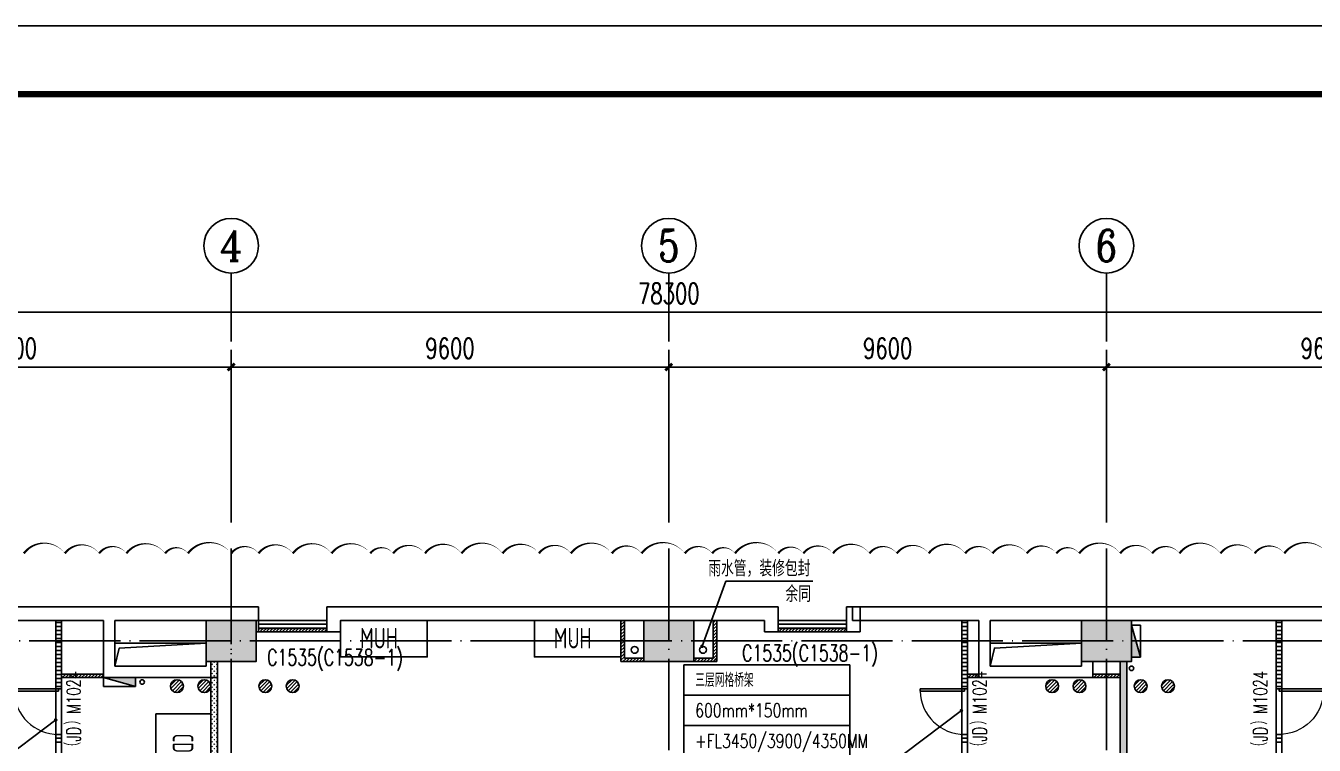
# Model space of a CAD drawing. Extents: x -18502 to 259858, y -468734 to 127958.
# Drawn here: x 24294 to 52558, y -250000 to -234218 of the extents above; entities that cross this region are included whole.
import ezdxf
from ezdxf.enums import TextEntityAlignment as Align

# ---------------------------------------------------------------- set-up
doc = ezdxf.new("R2010")
doc.units = 0
doc.header["$LTSCALE"] = 1000
doc.linetypes.add('参照-弱电底图$0$DOTE', pattern=[2.42, 2, -0.2, 0.02, -0.2])
doc.layers.get('0').update_dxf_attribs({"linetype": 'CONTINUOUS'})
doc.layers.get('Defpoints').update_dxf_attribs({"linetype": 'CONTINUOUS'})
for name, color, linetype in [('0桥架标注-液冷', 21, 'CONTINUOUS'), ('参照-TK_A1$0$TK', 161, 'CONTINUOUS'), ('参照-弱电底图$0$0图框', 161, 'CONTINUOUS'), ('参照-弱电底图$0$A08-家具设备', 8, 'CONTINUOUS'), ('参照-弱电底图$0$AXIS', 3, 'CONTINUOUS'), ('参照-弱电底图$0$AXIS_TEXT', 7, 'CONTINUOUS'), ('参照-弱电底图$0$COLUMN', 2, 'CONTINUOUS'), ('参照-弱电底图$0$COOLING', 4, 'CONTINUOUS'), ('参照-弱电底图$0$DIM_LEAD', 3, 'CONTINUOUS'), ('参照-弱电底图$0$DOOR_FIRE_TEXT', 7, 'CONTINUOUS'), ('参照-弱电底图$0$DOTE', 14, '参照-弱电底图$0$DOTE'), ('参照-弱电底图$0$EQUIP_地漏', 7, 'CONTINUOUS'), ('参照-弱电底图$0$EQUIP_消火栓', 7, 'CONTINUOUS'), ('参照-弱电底图$0$PUB_HATCH', 8, 'CONTINUOUS'), ('参照-弱电底图$0$PUB_TEXT', 7, 'CONTINUOUS'), ('参照-弱电底图$0$VPIPE-消防', 1, 'CONTINUOUS'), ('参照-弱电底图$0$VPIPE-雨水', 4, 'CONTINUOUS'), ('参照-弱电底图$0$WALL', 2, 'CONTINUOUS'), ('参照-弱电底图$0$WALL-MOVE', 4, 'CONTINUOUS'), ('参照-弱电底图$0$WINDOW', 4, 'CONTINUOUS'), ('参照-弱电底图$0$WINDOW_TEXT', 7, 'CONTINUOUS'), ('参照-弱电底图$0$图层1-空调间隔墙', 7, 'CONTINUOUS'), ('参照-弱电底图$0$图层1-钢平台钢梁', 30, 'CONTINUOUS'), ('参照-弱电底图$0$图层1-防火门', 6, 'CONTINUOUS'), ('参照-弱电底图$0$暖通井', 21, 'CONTINUOUS'), ('参照-弱电底图$0$空调设备', 3, 'CONTINUOUS')]:
    doc.layers.add(name, color=color, linetype=linetype)
doc.layers.add('TEL_MODI', color=6, linetype='CONTINUOUS', plot=False)
doc.styles.add('STDTEXT', font='romans2.shx', dxfattribs={"bigfont": 'hzdf2.shx'})
doc.styles.add('参照-弱电底图$0$_TCH_AXIS', font='COMPLEX', dxfattribs={"bigfont": 'GBCBIG.shx'})
doc.styles.add('参照-弱电底图$0$_TCH_DIM', font='SIMPLEX', dxfattribs={"width": 0.8, "bigfont": 'HZTXT.shx'})
doc.styles.add('参照-弱电底图$0$_TCH_DIM_T3', font='SIMPLEX', dxfattribs={"width": 0.705882, "bigfont": 'GBCBIG.shx'})
doc.styles.add('参照-弱电底图$0$_TCH_WINDOW', font='SIMPLEX', dxfattribs={"height": 3.5, "bigfont": 'GBCBIG.shx'})
doc.styles.add('参照-弱电底图$0$AUDIT_D_250910134057-2', font='SIMPLEX', dxfattribs={"height": 3.5, "bigfont": 'GBCBIG.shx'})
doc.styles.add('参照-弱电底图$0$COMPLEX', font='COMPLEX', dxfattribs={"bigfont": 'AllInOneBig.shx'})
doc.styles.add('参照-弱电底图$0$HZDF2', font='gbenor.shx', dxfattribs={"width": 0.7, "height": 300, "bigfont": 'gbcbig.shx'})
doc.styles.add('参照-弱电底图$0$X01GUG0100$0$HZF', font='gbenor.shx', dxfattribs={"width": 0.7, "height": 300, "bigfont": 'gbcbig.shx'})
doc.dimstyles.new('参照-弱电底图$0$_TCH_ARCH&&150', dxfattribs={"dimtxt": 446.25, "dimasz": 150, "dimexe": 375, "dimexo": 450, "dimgap": 189.375, "dimtad": 1, "dimdec": 0, "dimzin": 0, "dimdsep": 46, "dimtxsty": '参照-弱电底图$0$_TCH_DIM_T3', "dimblk": '参照-弱电底图$0$_ArchTick', "dimcen": 0.09, "dimclrt": 7, "dimazin": 2, "dimtfac": 1, "dimtdec": 0, "dimtix": 1, "dimtmove": 2, "dimatfit": 3, "dimfxl": 100, "dimtolj": 1, "dimtzin": 0, "dimarcsym": 0})
pattern_1 = [(45, (0, 35.9), (-35.3553532, 35.3553532), [])]
pattern_2 = [(45, (1095025.52, 201318.12), (-50.0000013, 50.0000013), [16, -54.71068]), (135, (1095136.83, 201318.12), (-50.0000013, -50.0000013), [16, -54.71068])]
pattern_3 = [(45, (1095008.53, 201339.68), (-35.3553532, 35.3553532), [])]

# ---------------------------------------------------------------- blocks, each defined once
blk = doc.blocks.new('CT4')
for p, q in [((-1821, 0), (1821, 0)), ((-1821, 0), (-1821, -2000)), ((1821, 0), (1821, -2000)), ((-1821, -667), (1821, -667)), ((-1821, -1333), (1821, -1333)), ((-1821, -2000), (1821, -2000))]:
    blk.add_line(p, q)
at = {"color": 7, "style": 'STDTEXT', "width": 0.75}
for tag, p in [('三层网格桥架', (-1571, -333)), ('600MM*150MM', (-1571, -1000)), ('+FL3450/3900/4350MM', (-1571, -1667))]:
    blk.add_attdef(tag, text='', height=300, dxfattribs=at).set_placement(p, align=Align.MIDDLE_LEFT)
blk = doc.blocks.new('参照-弱电底图$0$ntong2')
at = {"layer": '参照-弱电底图$0$暖通井', "color": 0}
for points in [[(-1727844, -631872), (-1729844, -631872), (-1729844, -632372), (-1727844, -632372)], [(-1708644, -631872), (-1710644, -631872), (-1710644, -632372), (-1708644, -632372)]]:
    blk.add_lwpolyline(points, close=True, dxfattribs=at)
for points in [[(-1729844, -632372), (-1729750, -631979), (-1727844, -631872)], [(-1710644, -632372), (-1710550, -631979), (-1708644, -631872)]]:
    blk.add_lwpolyline(points, dxfattribs=at)
blk = doc.blocks.new('参照-弱电底图$0$封堵004')
at = {"layer": '参照-弱电底图$0$PUB_HATCH'}
h = blk.add_hatch(dxfattribs=at)
h.set_pattern_fill('普通砖', color=0, scale=20, style=0)
h.set_pattern_definition(pattern_1)
h.paths.add_polyline_path([(-1224788, -460887), (-1223288, -460887), (-1223288, -460812), (-1224788, -460812)])
h = blk.add_hatch(dxfattribs=at)
h.set_pattern_fill('普通砖', color=0, scale=20, style=0)
h.set_pattern_definition(pattern_1)
h.paths.add_polyline_path([(-1213387, -460887), (-1211887, -460887), (-1211887, -460812), (-1213387, -460812)])
at = {"layer": '参照-弱电底图$0$WALL-MOVE', "color": 0}
for p, q in [((-1224788, -460812), (-1223288, -460812)), ((-1224788, -460812), (-1224788, -460887)), ((-1224788, -460887), (-1223288, -460887)), ((-1223288, -460812), (-1223288, -460887)), ((-1213387, -460812), (-1211887, -460812)), ((-1213387, -460812), (-1213387, -460887)), ((-1213387, -460887), (-1211887, -460887)), ((-1211887, -460812), (-1211887, -460887))]:
    blk.add_line(p, q, dxfattribs=at)
blk = doc.blocks.new('参照-弱电底图$0$$TwtSys$00000434')
at = {"color": 0}
for p, q in [((-0.5, 0.5), (-0.5, -0.5)), ((-0.5, -0.5), (0.5, 0.5)), ((0.5, 0.5), (-0.5, 0.5)), ((0.5, -0.5), (0.5, 0.5)), ((-0.5, -0.5), (0.5, -0.5))]:
    blk.add_line(p, q, dxfattribs=at)
blk.add_solid([(0.5, -0.5), (0.5, 0.5), (-0.5, -0.5)], dxfattribs=at)
blk = doc.blocks.new('参照-弱电底图$0$$TwtSys$00000141')
at = {"color": 0}
for p, q in [((-94, 8), (-10, 92)), ((-94, 8), (-10, 92)), ((-87, -35), (35, 87)), ((-87, -35), (35, 87)), ((-66, -66), (66, 66)), ((-66, -66), (66, 66)), ((-32, -87), (88, 33)), ((-32, -87), (88, 33)), ((11, -92), (92, -11)), ((11, -92), (92, -11))]:
    blk.add_line(p, q, dxfattribs=at)
blk.add_circle((0, 0), 94, dxfattribs=at)
blk.add_circle((0, 0), 94, dxfattribs=at)
blk = doc.blocks.new('参照-弱电底图$0$_ArchTick')
at = {"color": 0, "linetype": 'ByBlock', "const_width": 0.4}
blk.add_lwpolyline([(-0.5, -0.5), (0.5, 0.5)], dxfattribs=at)
blk = doc.blocks.new('*D434')
at = {"layer": 'Defpoints', "color": 0, "transparency": 16777216}
for p in [(28800, -241704), (19200, -245566), (28800, -245566)]:
    blk.add_point(p, dxfattribs=at)
at = {"layer": '参照-弱电底图$0$AXIS', "color": 0, "lineweight": -2, "transparency": 16777216}
for p, q in [((19200, -245116), (19200, -241329)), ((28800, -245116), (28800, -241329)), ((19200, -241704), (28800, -241704))]:
    blk.add_line(p, q, dxfattribs=at)
at = {"layer": '参照-弱电底图$0$AXIS', "color": 0, "lineweight": -2, "transparency": 16777216, "xscale": 150, "yscale": 150, "zscale": 150, "rotation": 180}
blk.add_blockref('参照-弱电底图$0$_ArchTick', (19200, -241704), dxfattribs=at)
at = {"layer": '参照-弱电底图$0$AXIS', "color": 0, "lineweight": -2, "transparency": 16777216, "xscale": 150, "yscale": 150, "zscale": 150}
blk.add_blockref('参照-弱电底图$0$_ArchTick', (28800, -241704), dxfattribs=at)
at = {"layer": '参照-弱电底图$0$AXIS', "color": 7, "transparency": 16777216, "insert": (24000, -241291), "char_height": 446.2, "attachment_point": 5, "style": '参照-弱电底图$0$_TCH_DIM_T3'}
blk.add_mtext('\\A1;9600', dxfattribs=at)
blk = doc.blocks.new('*D435')
at = {"layer": 'Defpoints', "color": 0, "transparency": 16777216}
for p in [(38400, -241704), (28800, -245566), (38400, -245566)]:
    blk.add_point(p, dxfattribs=at)
at = {"layer": '参照-弱电底图$0$AXIS', "color": 0, "lineweight": -2, "transparency": 16777216}
for p, q in [((28800, -245116), (28800, -241329)), ((38400, -245116), (38400, -241329)), ((28800, -241704), (38400, -241704))]:
    blk.add_line(p, q, dxfattribs=at)
at = {"layer": '参照-弱电底图$0$AXIS', "color": 0, "lineweight": -2, "transparency": 16777216, "xscale": 150, "yscale": 150, "zscale": 150, "rotation": 180}
blk.add_blockref('参照-弱电底图$0$_ArchTick', (28800, -241704), dxfattribs=at)
at = {"layer": '参照-弱电底图$0$AXIS', "color": 0, "lineweight": -2, "transparency": 16777216, "xscale": 150, "yscale": 150, "zscale": 150}
blk.add_blockref('参照-弱电底图$0$_ArchTick', (38400, -241704), dxfattribs=at)
at = {"layer": '参照-弱电底图$0$AXIS', "color": 7, "transparency": 16777216, "insert": (33600, -241291), "char_height": 446.2, "attachment_point": 5, "style": '参照-弱电底图$0$_TCH_DIM_T3'}
blk.add_mtext('\\A1;9600', dxfattribs=at)
blk = doc.blocks.new('*D436')
at = {"layer": 'Defpoints', "color": 0, "transparency": 16777216}
for p in [(48000, -241704), (38400, -245566), (48000, -245566)]:
    blk.add_point(p, dxfattribs=at)
at = {"layer": '参照-弱电底图$0$AXIS', "color": 0, "lineweight": -2, "transparency": 16777216}
for p, q in [((38400, -245116), (38400, -241329)), ((48000, -245116), (48000, -241329)), ((38400, -241704), (48000, -241704))]:
    blk.add_line(p, q, dxfattribs=at)
at = {"layer": '参照-弱电底图$0$AXIS', "color": 0, "lineweight": -2, "transparency": 16777216, "xscale": 150, "yscale": 150, "zscale": 150, "rotation": 180}
blk.add_blockref('参照-弱电底图$0$_ArchTick', (38400, -241704), dxfattribs=at)
at = {"layer": '参照-弱电底图$0$AXIS', "color": 0, "lineweight": -2, "transparency": 16777216, "xscale": 150, "yscale": 150, "zscale": 150}
blk.add_blockref('参照-弱电底图$0$_ArchTick', (48000, -241704), dxfattribs=at)
at = {"layer": '参照-弱电底图$0$AXIS', "color": 7, "transparency": 16777216, "insert": (43200, -241291), "char_height": 446.2, "attachment_point": 5, "style": '参照-弱电底图$0$_TCH_DIM_T3'}
blk.add_mtext('\\A1;9600', dxfattribs=at)
blk = doc.blocks.new('*D437')
at = {"layer": 'Defpoints', "color": 0, "transparency": 16777216}
for p in [(57600, -241704), (48000, -245566), (57600, -245566)]:
    blk.add_point(p, dxfattribs=at)
at = {"layer": '参照-弱电底图$0$AXIS', "color": 0, "lineweight": -2, "transparency": 16777216}
for p, q in [((48000, -245116), (48000, -241329)), ((57600, -245116), (57600, -241329)), ((48000, -241704), (57600, -241704))]:
    blk.add_line(p, q, dxfattribs=at)
at = {"layer": '参照-弱电底图$0$AXIS', "color": 0, "lineweight": -2, "transparency": 16777216, "xscale": 150, "yscale": 150, "zscale": 150, "rotation": 180}
blk.add_blockref('参照-弱电底图$0$_ArchTick', (48000, -241704), dxfattribs=at)
at = {"layer": '参照-弱电底图$0$AXIS', "color": 0, "lineweight": -2, "transparency": 16777216, "xscale": 150, "yscale": 150, "zscale": 150}
blk.add_blockref('参照-弱电底图$0$_ArchTick', (57600, -241704), dxfattribs=at)
at = {"layer": '参照-弱电底图$0$AXIS', "color": 7, "transparency": 16777216, "insert": (52800, -241291), "char_height": 446.2, "attachment_point": 5, "style": '参照-弱电底图$0$_TCH_DIM_T3'}
blk.add_mtext('\\A1;9600', dxfattribs=at)
blk = doc.blocks.new('*D422')
at = {"layer": 'Defpoints', "color": 0, "transparency": 16777216}
for p in [(77550, -240504), (-750, -245566), (77550, -245566)]:
    blk.add_point(p, dxfattribs=at)
at = {"layer": '参照-弱电底图$0$AXIS', "color": 0, "lineweight": -2, "transparency": 16777216}
for p, q in [((-750, -245116), (-750, -240129)), ((77550, -245116), (77550, -240129)), ((-750, -240504), (77550, -240504))]:
    blk.add_line(p, q, dxfattribs=at)
at = {"layer": '参照-弱电底图$0$AXIS', "color": 0, "lineweight": -2, "transparency": 16777216, "xscale": 150, "yscale": 150, "zscale": 150, "rotation": 180}
blk.add_blockref('参照-弱电底图$0$_ArchTick', (-750, -240504), dxfattribs=at)
at = {"layer": '参照-弱电底图$0$AXIS', "color": 0, "lineweight": -2, "transparency": 16777216, "xscale": 150, "yscale": 150, "zscale": 150}
blk.add_blockref('参照-弱电底图$0$_ArchTick', (77550, -240504), dxfattribs=at)
at = {"layer": '参照-弱电底图$0$AXIS', "color": 7, "transparency": 16777216, "insert": (38400, -240091), "char_height": 446.2, "attachment_point": 5, "style": '参照-弱电底图$0$_TCH_DIM_T3'}
blk.add_mtext('\\A1;78300', dxfattribs=at)
blk = doc.blocks.new('参照-弱电底图$0$$TCHSYS$WIN2D')
at = {"color": 0}
for p, q in [((-0.5, 0.5), (0.5, 0.5)), ((-0.5, 0.5), (-0.5, -0.5)), ((0.5, 0.5), (0.5, -0.5)), ((0.5, 0.167), (-0.5, 0.167)), ((0.5, -0.167), (-0.5, -0.167)), ((-0.5, -0.5), (0.5, -0.5))]:
    blk.add_line(p, q, dxfattribs=at)
blk = doc.blocks.new('参照-弱电底图$0$_AXISO')
at = {"color": 0}
blk.add_circle((0, 0), 0.5, dxfattribs=at)
at = {"layer": '参照-弱电底图$0$AXIS_TEXT', "color": 0, "style": '参照-弱电底图$0$COMPLEX', "width": 1.041667}
blk.add_attdef('A', text='', height=0.56, dxfattribs=at).set_placement((-0.25, -0.28), (0.25, -0.28), align=Align.FIT)
blk = doc.blocks.new('参照-弱电底图$0$_FZH')
at = {"color": 0}
blk.add_lwpolyline([(-0.5, -0.5), (0.5, -0.5), (0.5, 0.5), (-0.5, 0.5)], close=True, dxfattribs=at)
at = {"layer": '参照-弱电底图$0$PUB_HATCH', "color": 0}
blk.add_solid([(-0.5, -0.5), (0.5, -0.5), (-0.5, 0.5), (0.5, 0.5)], dxfattribs=at)
blk = doc.blocks.new('参照-弱电底图$0$$DorLib2D$00000001')
at = {"color": 0}
for p, q in [((0.45, 0.975), (0.5, 0.975)), ((0.45, 0), (0.45, 0.975)), ((0.5, 0), (0.5, 0.975)), ((0.5, 0), (0.45, 0))]:
    blk.add_line(p, q, dxfattribs=at)
at = {"color": 0, "lineweight": 13}
blk.add_arc((0.475, 0), 0.975, 91.4693, 180, dxfattribs=at)
blk = doc.blocks.new('参照-弱电底图$0$cdu 23.1.10')
at = {"layer": '参照-弱电底图$0$COOLING', "color": 0}
blk.add_lwpolyline([(1047921, 109705), (1049521, 109705), (1049521, 110905), (1047921, 110905)], close=True, dxfattribs=at)
at = {"layer": '参照-弱电底图$0$COOLING', "color": 0, "style": '参照-弱电底图$0$X01GUG0100$0$HZF', "width": 0.7}
blk.add_text('CDU', height=450, dxfattribs=at).set_placement((1048353, 110087))
blk = doc.blocks.new('参照-弱电底图$0$恒湿机')
at = {"layer": '参照-弱电底图$0$COOLING', "color": 0}
blk.add_lwpolyline([(5493271, -413047), (5495171, -413047), (5495171, -413847), (5493271, -413847)], close=True, dxfattribs=at)
at = {"layer": '参照-弱电底图$0$COOLING', "color": 0, "style": '参照-弱电底图$0$HZDF2', "width": 0.8}
blk.add_text('HUM', height=450, rotation=360, dxfattribs=at).set_placement((5494330, -413661), align=Align.CENTER)

msp = doc.modelspace()

# ---------------------------------------------------------------- hatches: boundary and pattern name
at = {"layer": '参照-弱电底图$0$PUB_HATCH'}
h = msp.add_hatch(dxfattribs=at)
h.set_pattern_fill('普通砖', color=8, scale=20, style=0)
h.set_pattern_definition(pattern_3)
h.paths.add_polyline_path([(37350.5, -248162.7), (37425.5, -248087.7), (37425.5, -247262.7), (37350.5, -247262.7)])
h = msp.add_hatch(dxfattribs=at)
h.set_pattern_fill('普通砖', color=8, scale=20, style=0)
h.set_pattern_definition(pattern_3)
h.paths.add_polyline_path([(39374.5, -248087.7), (39449.5, -248162.7), (39449.5, -247262.7), (39374.5, -247262.7)])
h = msp.add_hatch(dxfattribs=at)
h.set_pattern_fill('普通砖', color=8, scale=20, style=0)
h.set_pattern_definition(pattern_3)
h.paths.add_polyline_path([(37425.5, -248087.7), (37350.5, -248162.7), (37850, -248162.7), (37850, -248087.7)])
h = msp.add_hatch(dxfattribs=at)
h.set_pattern_fill('普通砖', color=8, scale=20, style=0)
h.set_pattern_definition(pattern_3)
h.paths.add_polyline_path([(39449.5, -248162.7), (39374.5, -248087.7), (38950, -248087.7), (38950, -248162.7)])
h = msp.add_hatch(dxfattribs=at)
h.set_pattern_fill('普通砖', color=8, scale=20, style=0)
h.set_pattern_definition(pattern_3)
h.paths.add_polyline_path([(25075, -248512.7), (26000, -248512.7), (26000, -248437.7), (25075, -248437.7)])
h = msp.add_hatch(dxfattribs=at)
h.set_pattern_fill('石膏板', color=8, scale=20, style=0)
h.set_pattern_definition(pattern_2)
h.paths.add_polyline_path([(28350, -248162.7), (28350, -250962.7), (28500, -250962.7), (28500, -248162.7)])
h = msp.add_hatch(dxfattribs=at)
h.set_pattern_fill('普通砖', color=8, scale=20, style=0)
h.set_pattern_definition(pattern_3)
h.paths.add_polyline_path([(45200, -248437.7), (44950, -248437.7), (44950, -248512.7), (45200, -248512.7)])
h = msp.add_hatch(dxfattribs=at)
h.set_pattern_fill('普通砖', color=8, scale=20, style=0)
h.set_pattern_definition(pattern_3)
h.paths.add_polyline_path([(47700, -248512.7), (48300, -248512.7), (48300, -248437.7), (47700, -248437.7)])
h = msp.add_hatch(dxfattribs=at)
h.set_pattern_fill('石膏板', color=8, scale=20, style=0)
h.set_pattern_definition(pattern_2)
h.paths.add_polyline_path([(48300, -271462.7), (48450, -271462.7), (48450, -248162.7), (48300, -248162.7)])

# ---------------------------------------------------------------- linework, layer by layer
at = {"layer": 'TEL_MODI'}
msp.add_lwpolyline([(52850.8, -245791.8, 0, 50, 0.5), (51900.8, -245791.8, 0, 50, 0.5), (51250.8, -245791.8, 0, 50, 0.5), (50500.8, -245791.8, 0, 50, 0.5), (49600.8, -245791.8, 0, 50, 0.5), (49000.8, -245791.8, 0, 50, 0.5), (48300.8, -245791.8, 0, 50, 0.5), (47400.8, -245791.8, 0, 50, 0.5), (46900.8, -245791.8, 0, 50, 0.5), (46250.8, -245791.8, 0, 50, 0.5), (45500.8, -245791.8, 0, 50, 0.5), (44900.8, -245791.8, 0, 50, 0.5), (44100.8, -245791.8, 0, 50, 0.5), (43400.8, -245791.8, 0, 50, 0.5), (42800.8, -245791.8, 0, 50, 0.5), (42000.8, -245791.8, 0, 50, 0.5), (41350.8, -245791.8, 0, 50, 0.5), (40800.8, -245791.8, 0, 50, 0.5), (39850.8, -245791.8, 0, 50, 0.5), (39350.8, -245791.8, 0, 50, 0.5), (38750.8, -245791.8, 0, 50, 0.5), (37800.8, -245791.8, 0, 50, 0.5), (37150.8, -245791.8, 0, 50, 0.5), (36250.8, -245791.8, 0, 50, 0.5), (35550.8, -245791.8, 0, 50, 0.5), (34750.8, -245791.8, 0, 50, 0.5), (33850.8, -245791.8, 0, 50, 0.5), (33050.8, -245791.8, 0, 50, 0.5), (32350.8, -245791.8, 0, 50, 0.5), (31850.8, -245791.8, 0, 50, 0.5), (31000.8, -245791.8, 0, 50, 0.5), (30150.8, -245791.8, 0, 50, 0.5), (29400.8, -245791.8, 0, 50, 0.5), (28800.8, -245791.8, 0, 50, 0.5), (27850.8, -245791.8, 0, 50, 0.5), (27350.8, -245791.8, 0, 50, 0.5), (26500.8, -245791.8, 0, 50, 0.5), (25900.8, -245791.8, 0, 50, 0.5), (25150.8, -245791.8, 0, 50, 0.5), (24250.8, -245791.8, 0, 50, 0.5)], format="xyseb", dxfattribs=at)
at = {"layer": '参照-TK_A1$0$TK'}
msp.add_line((-18502.3, -234218.6), (107647.7, -234218.6), dxfattribs=at)
at = {"layer": '参照-TK_A1$0$TK', "const_width": 135}
msp.add_lwpolyline([(106147.7, -235718.6), (106147.7, -321818.6), (-14752.3, -321818.6), (-14752.3, -235718.6)], close=True, dxfattribs=at)
at = {"layer": '参照-弱电底图$0$0图框'}
msp.add_lwpolyline([(-18502.3, -234218.5), (107647.7, -234218.5), (107647.7, -323318.5), (-18502.3, -323318.5)], close=True, dxfattribs=at)
at = {"layer": '参照-弱电底图$0$A08-家具设备', "color": 8}
for points in [[(37950, -248162.7), (37350.5, -248162.7), (37350.5, -247262.7)], [(37950, -248162.7), (37350.5, -248162.7), (37350.5, -247262.7)], [(38850, -248162.7), (39449.5, -248162.7), (39449.5, -247262.7)]]:
    msp.add_lwpolyline(points, dxfattribs=at)
at = {"layer": '参照-弱电底图$0$AXIS', "color": 8}
for p, q in [((28800, -241142.9), (28800, -239642.9)), ((38400, -241142.9), (38400, -239642.9)), ((48000, -241142.9), (48000, -239642.9))]:
    msp.add_line(p, q, dxfattribs=at)
at = {"layer": '参照-弱电底图$0$DIM_LEAD', "color": 8}
for p, q in [((39127.8, -247829.8), (39650.7, -246401.6)), ((39650.7, -246401.6), (41557.4, -246401.6)), ((44817, -249240.4), (43154.8, -250492.3)), ((24950, -249445.4), (23287.8, -250697.3))]:
    msp.add_line(p, q, dxfattribs=at)
at = {"layer": '参照-弱电底图$0$DIM_LEAD', "color": 8, "const_width": 40}
for points in [[(39120.9, -247848.5, 1), (39134.7, -247811, 1)], [(44832.9, -249228.4, 1), (44801, -249252.4, 1)], [(24966, -249433.4, 1), (24934, -249457.5, 1)]]:
    msp.add_lwpolyline(points, format="xyb", close=True, dxfattribs=at)
at = {"layer": '参照-弱电底图$0$DOTE', "color": 8}
for p, q in [((28800, -245684.7), (28800, -308497)), ((28800, -245779.9), (28800, -308592.3)), ((38400, -245684.7), (38400, -308497)), ((48000, -245684.7), (48000, -308497)), ((48000, -245684.7), (48000, -308497)), ((-4670.9, -247712.7), (81207.9, -247712.7)), ((-4670.9, -247712.7), (81118.8, -247712.7))]:
    msp.add_line(p, q, dxfattribs=at)
at = {"layer": '参照-弱电底图$0$PUB_HATCH', "color": 8}
for p, q in [((24950, -247306.5), (25075, -247306.5)), ((44825, -247306.5), (44950, -247306.5)), ((51725, -247306.5), (51850, -247306.5)), ((24950, -247394.1), (25075, -247394.1)), ((24950, -247481.7), (25075, -247481.7)), ((24950, -247569.4), (25075, -247569.4)), ((44825, -247394.1), (44950, -247394.1)), ((44825, -247481.7), (44950, -247481.7)), ((44825, -247569.4), (44950, -247569.4)), ((51725, -247394.1), (51850, -247394.1)), ((51725, -247481.7), (51850, -247481.7)), ((51725, -247569.4), (51850, -247569.4)), ((24950, -247657), (25075, -247657)), ((24950, -247744.6), (25075, -247744.6)), ((24950, -247832.3), (25075, -247832.3)), ((44825, -247657), (44950, -247657)), ((44825, -247744.6), (44950, -247744.6)), ((44825, -247832.3), (44950, -247832.3)), ((51725, -247657), (51850, -247657)), ((51725, -247744.6), (51850, -247744.6)), ((51725, -247832.3), (51850, -247832.3)), ((24950, -247919.9), (25075, -247919.9)), ((24950, -248007.5), (25075, -248007.5)), ((24950, -248095.2), (25075, -248095.2)), ((44825, -247919.9), (44950, -247919.9)), ((44825, -248007.5), (44950, -248007.5)), ((44825, -248095.2), (44950, -248095.2)), ((51725, -247919.9), (51850, -247919.9)), ((51725, -248007.5), (51850, -248007.5)), ((51725, -248095.2), (51850, -248095.2)), ((24950, -248182.8), (25075, -248182.8)), ((24950, -248270.4), (25075, -248270.4)), ((24950, -248358), (25075, -248358)), ((44825, -248182.8), (44950, -248182.8)), ((44825, -248270.4), (44950, -248270.4)), ((44825, -248358), (44950, -248358)), ((51725, -248182.8), (51850, -248182.8)), ((51725, -248270.4), (51850, -248270.4)), ((51725, -248358), (51850, -248358)), ((24950, -248445.7), (25075, -248445.7)), ((24950, -248533.3), (25075, -248533.3)), ((24950, -248620.9), (25075, -248620.9)), ((24950, -248708.6), (25075, -248708.6)), ((44825, -248445.7), (44950, -248445.7)), ((44825, -248533.3), (44950, -248533.3)), ((44825, -248620.9), (44950, -248620.9)), ((44825, -248708.6), (44950, -248708.6)), ((51725, -248445.7), (51850, -248445.7)), ((51725, -248533.3), (51850, -248533.3)), ((51725, -248620.9), (51850, -248620.9)), ((51725, -248708.6), (51850, -248708.6)), ((24950, -249847.8), (25075, -249847.8)), ((44825, -249847.8), (44950, -249847.8)), ((51725, -249847.8), (51850, -249847.8)), ((24950, -249935.4), (25075, -249935.4)), ((44825, -249935.4), (44950, -249935.4)), ((51725, -249935.4), (51850, -249935.4))]:
    msp.add_line(p, q, dxfattribs=at)
at = {"layer": '参照-弱电底图$0$VPIPE-消防', "color": 0}
for centre in [(48548.1, -248312.7), (26848.3, -248612.7)]:
    msp.add_circle(centre, 50, dxfattribs=at)
at = {"layer": '参照-弱电底图$0$VPIPE-雨水', "color": 0}
for centre in [(37650, -247908.3), (39150, -247908.3)]:
    msp.add_circle(centre, 75, dxfattribs=at)
at = {"layer": '参照-弱电底图$0$WALL', "color": 8}
for p, q in [((19200, -246962.7), (24950, -246962.7)), ((24950, -246962.7), (26250, -246962.7)), ((26250, -246962.7), (28800, -246962.7)), ((28800, -246962.7), (29400, -246962.7)), ((29400, -247262.7), (29400, -246962.7)), ((30900, -247262.7), (30900, -246962.7)), ((30900, -246962.7), (37425.5, -246962.7)), ((37425.5, -246962.7), (38400, -246962.7)), ((38400, -246962.7), (39374.5, -246962.7)), ((39374.5, -246962.7), (40800, -246962.7)), ((40800, -247262.7), (40800, -246962.7)), ((42300, -247262.7), (42300, -246962.7)), ((42300, -246962.7), (42600, -246962.7)), ((42430.7, -246962.7), (44825, -246962.7)), ((42430.7, -246962.7), (42430.7, -247262.7)), ((42600, -247262.7), (42600, -246962.7)), ((44825, -246962.7), (45125, -246962.7)), ((45125, -246962.7), (45450, -246962.7)), ((45450, -246962.7), (47975, -246962.7)), ((47975, -246962.7), (51725, -246962.7)), ((51725, -246962.7), (52225, -246962.7)), ((52225, -246962.7), (57600, -246962.7)), ((19750, -247262.7), (24950, -247262.7)), ((24950, -247262.7), (26000, -247262.7)), ((26000, -248512.7), (26000, -247262.7)), ((26250, -248262.7), (26250, -247262.7)), ((26250, -247262.7), (28250, -247262.7)), ((31200, -247512.7), (31200, -247262.7)), ((31200, -247262.7), (37425.5, -247262.7)), ((37425.5, -247262.7), (37850, -247262.7)), ((38950, -247262.7), (39374.5, -247262.7)), ((39374.5, -247262.7), (40500, -247262.7)), ((40500, -247512.7), (40500, -247262.7)), ((42430.7, -247262.7), (44825, -247262.7)), ((42600, -247512.7), (42600, -247262.7)), ((44825, -247262.7), (45125, -247262.7)), ((45125, -247262.7), (45200, -247262.7)), ((45200, -248512.7), (45200, -247262.7)), ((45450, -247262.7), (47450, -247262.7)), ((45450, -248262.7), (45450, -247262.7)), ((48550, -247262.7), (51725, -247262.7)), ((51725, -247262.7), (52225, -247262.7)), ((52225, -247262.7), (57050, -247262.7)), ((28250, -248262.7), (26250, -248262.7)), ((28250, -248262.7), (28250, -248162.7)), ((28500, -248512.7), (28500, -248162.7)), ((47450, -248262.7), (45450, -248262.7)), ((47450, -248262.7), (47450, -248162.7)), ((47700, -248512.7), (47700, -248162.7)), ((28500, -248512.7), (26000, -248512.7)), ((47700, -248512.7), (45200, -248512.7))]:
    msp.add_line(p, q, dxfattribs=at)
at = {"layer": '参照-弱电底图$0$WALL-MOVE', "color": 8}
for p, q in [((37350.5, -248162.7), (37350.5, -247262.7)), ((37425.5, -248087.7), (37425.5, -247262.7)), ((39374.5, -248087.7), (39374.5, -247262.7)), ((39449.5, -248162.7), (39449.5, -247262.7)), ((37425.5, -248087.7), (37850, -248087.7)), ((39374.5, -248087.7), (38950, -248087.7)), ((25075, -248437.7), (26000, -248437.7)), ((25075, -248437.7), (25075, -248512.7)), ((26000, -248437.7), (26000, -248512.7)), ((28350, -248162.7), (28350, -250962.7)), ((28500, -250962.7), (28500, -248162.7)), ((37350.5, -248162.7), (37850, -248162.7)), ((39449.5, -248162.7), (38950, -248162.7)), ((45200, -248437.7), (44950, -248437.7)), ((44950, -248512.7), (44950, -248437.7)), ((45200, -248512.7), (45200, -248437.7)), ((47700, -248437.7), (48300, -248437.7)), ((47700, -248437.7), (47700, -248512.7)), ((48300, -271462.7), (48300, -248162.7)), ((48300, -248437.7), (48300, -248512.7)), ((48450, -271462.7), (48450, -248162.7)), ((25075, -248512.7), (26000, -248512.7)), ((45200, -248512.7), (44950, -248512.7)), ((47700, -248512.7), (48300, -248512.7))]:
    msp.add_line(p, q, dxfattribs=at)
at = {"layer": '参照-弱电底图$0$WINDOW', "color": 8}
for p, q in [((29400, -247262.7), (29350, -247262.7)), ((29400, -247512.7), (29400, -247262.7)), ((30900, -247262.7), (30900, -247512.7)), ((40800, -247512.7), (40800, -247262.7)), ((42300, -247262.7), (42300, -247512.7)), ((29350, -247512.7), (29400, -247512.7)), ((30900, -247512.7), (31200, -247512.7)), ((40500, -247512.7), (40800, -247512.7)), ((42300, -247512.7), (42600, -247512.7))]:
    msp.add_line(p, q, dxfattribs=at)
at = {"layer": '参照-弱电底图$0$图层1-空调间隔墙', "color": 8}
for p, q in [((24950, -247262.7), (24950, -248762.7)), ((25075, -248762.7), (25075, -247262.7)), ((44825, -247262.7), (44825, -248762.7)), ((44950, -248762.7), (44950, -247262.7)), ((51725, -247262.7), (51725, -248762.7)), ((51850, -248762.7), (51850, -247262.7)), ((24950, -248762.7), (25075, -248762.7)), ((44825, -248762.7), (44950, -248762.7)), ((51725, -248762.7), (51850, -248762.7)), ((25075, -249762.7), (24950, -249762.7)), ((24950, -249762.7), (24950, -262712.4)), ((25075, -262712.4), (25075, -249762.7)), ((44950, -249762.7), (44825, -249762.7)), ((44825, -249762.7), (44825, -262712.4)), ((44950, -262712.4), (44950, -249762.7)), ((51850, -249762.7), (51725, -249762.7)), ((51725, -249762.7), (51725, -262712.4)), ((51850, -262712.4), (51850, -249762.7))]:
    msp.add_line(p, q, dxfattribs=at)
at = {"layer": '参照-弱电底图$0$图层1-防火门', "color": 8}
for p, q in [((24950, -249762.7), (24950, -248762.7)), ((25075, -249762.7), (25075, -248762.7)), ((44825, -249762.7), (44825, -248762.7)), ((44950, -249762.7), (44950, -248762.7)), ((51725, -249762.7), (51725, -248762.7)), ((51850, -249762.7), (51850, -248762.7))]:
    msp.add_line(p, q, dxfattribs=at)

# ---------------------------------------------------------------- block references
at = {"layer": '0桥架标注-液冷'}
msp.add_blockref('CT4', (40550, -248237), dxfattribs=at).add_auto_attribs({'+FL3450/3900/4350MM': '+FL3450/3900/4350MM', '600MM*150MM': '600mm*150mm', '三层网格桥架': '三层网格桥架'})
at = {"layer": '参照-弱电底图$0$AXIS', "color": 8}
ref = msp.add_blockref('参照-弱电底图$0$_AXISO', (28800, -239042.9), dxfattribs=dict(at, xscale=1200, yscale=1200, zscale=1200))
ref.add_attrib('A', '4', dxfattribs={"layer": '参照-弱电底图$0$AXIS_TEXT', "height": 668.2, "style": '参照-弱电底图$0$_TCH_AXIS'}).set_placement((28545.5, -239377), (29054.5, -239377), align=Align.FIT)
ref = msp.add_blockref('参照-弱电底图$0$_AXISO', (38400, -239042.9), dxfattribs=dict(at, xscale=1200, yscale=1200, zscale=1200))
ref.add_attrib('A', '5', dxfattribs={"layer": '参照-弱电底图$0$AXIS_TEXT', "height": 698.9, "style": '参照-弱电底图$0$_TCH_AXIS'}).set_placement((38167, -239392.4), (38633, -239392.4), align=Align.FIT)
ref = msp.add_blockref('参照-弱电底图$0$_AXISO', (48000, -239042.9), dxfattribs=dict(at, xscale=1200, yscale=1200, zscale=1200))
ref.add_attrib('A', '6', dxfattribs={"layer": '参照-弱电底图$0$AXIS_TEXT', "height": 698.9, "style": '参照-弱电底图$0$_TCH_AXIS'}).set_placement((47767, -239392.4), (48233, -239392.4), align=Align.FIT)
at = {"layer": '参照-弱电底图$0$COLUMN', "color": 8, "xscale": 1100.000001101056, "yscale": 900.0000000161234, "zscale": 900.0000000161234}
msp.add_blockref('参照-弱电底图$0$_FZH', (28800, -247712.7), dxfattribs=at)
at = {"layer": '参照-弱电底图$0$COLUMN', "color": 8}
for p, xscale, yscale, zscale, rotation in [((38400, -247712.7), 1099.999999929685, 900.0000000455766, 900.0000000455766, 359.9999999990116), ((48000, -247712.7), 1100.000001104898, 900.0000001005828, 900.0000001005828, 359.9999999930358)]:
    msp.add_blockref('参照-弱电底图$0$_FZH', p, dxfattribs=dict(at, xscale=xscale, yscale=yscale, zscale=zscale, rotation=rotation))
at = {"layer": '参照-弱电底图$0$EQUIP_地漏', "color": 8, "xscale": 1.5, "yscale": 1.5, "zscale": 1.5}
for p in [(27609, -248704.1), (28209, -248704.1), (29550, -248704.1), (30150, -248704.1), (46809, -248704.1), (47409, -248704.1), (48750, -248704.1), (49350, -248704.1)]:
    msp.add_blockref('参照-弱电底图$0$$TwtSys$00000141', p, dxfattribs=at)
at = {"layer": '参照-弱电底图$0$EQUIP_消火栓', "color": 8, "yscale": 200, "zscale": 700}
for p, xscale, rotation in [((48650, -247718.8), 700, 270), ((26350, -248612.7), -700, 180)]:
    msp.add_blockref('参照-弱电底图$0$$TwtSys$00000434', p, dxfattribs=dict(at, xscale=xscale, rotation=rotation))
at = {"layer": '参照-弱电底图$0$WINDOW', "color": 8}
ref = msp.add_blockref('参照-弱电底图$0$$TCHSYS$WIN2D', (30150, -247387.7), dxfattribs=dict(at, xscale=-1500, yscale=-250, zscale=-1500))
ref.add_attrib('A', 'C1535(C1538-1)', (29589.7, -248250.9), dxfattribs={"layer": '参照-弱电底图$0$WINDOW_TEXT', "height": 357, "style": '参照-弱电底图$0$_TCH_WINDOW', "width": 0.705882})
ref = msp.add_blockref('参照-弱电底图$0$$TCHSYS$WIN2D', (41550, -247387.7), dxfattribs=dict(at, xscale=-1500, yscale=250, zscale=-1500, rotation=180))
ref.add_attrib('A', 'C1535(C1538-1)', (40008, -248155.2), dxfattribs={"layer": '参照-弱电底图$0$WINDOW_TEXT', "height": 357, "style": '参照-弱电底图$0$_TCH_WINDOW', "width": 0.705882})
at = {"layer": '参照-弱电底图$0$图层1-钢平台钢梁', "color": 8}
msp.add_blockref('参照-弱电底图$0$封堵004', (1254187.5, 213374.4), dxfattribs=at)
at = {"layer": '参照-弱电底图$0$图层1-防火门', "color": 8, "xscale": 1000, "zscale": 125}
for p, yscale, rotation in [((25012.5, -249262.7), 1000, 89.99999999908768), ((44887.5, -249262.7), 1000, 89.99999999912743), ((51787.5, -249262.7), -1000, 90.00000000091234)]:
    msp.add_blockref('参照-弱电底图$0$$DorLib2D$00000001', p, dxfattribs=dict(at, yscale=yscale, rotation=rotation))
at = {"layer": '参照-弱电底图$0$暖通井', "color": 8}
msp.add_blockref('参照-弱电底图$0$ntong2', (1756093.8, 384109.2), dxfattribs=at)
at = {"layer": '参照-弱电底图$0$空调设备', "color": 8, "xscale": -1}
for p in [(5526371.2, 165784.8), (5530621.6, 165784.8)]:
    msp.add_blockref('参照-弱电底图$0$恒湿机', p, dxfattribs=at)
at = {"layer": '参照-弱电底图$0$空调设备', "color": 8, "xscale": -1, "rotation": 89.99999999999991}
msp.add_blockref('参照-弱电底图$0$cdu 23.1.10', (138055.3, 798608.3), dxfattribs=at)

# ---------------------------------------------------------------- texts
at = {"layer": '参照-弱电底图$0$DOOR_FIRE_TEXT', "color": 8, "style": '参照-弱电底图$0$AUDIT_D_250910134057-2', "width": 0.705882}
for s, p in [('M1024', (25492.4, -249306.9)), ('M1024', (45367.3, -249306.9)), ('M1024', (51525, -249306.9)), ('JD', (25492.4, -249922.7)), ('JD', (45367.3, -249922.7)), ('JD', (51525, -249922.7))]:
    msp.add_text(s, height=297.5, rotation=90, dxfattribs=at).set_placement(p)
at = {"layer": '参照-弱电底图$0$DOOR_FIRE_TEXT', "color": 8, "style": '参照-弱电底图$0$AUDIT_D_250910134057-2'}
for s, p in [('）', (25492.4, -249552.7)), ('）', (45367.3, -249552.7)), ('）', (51525, -249552.7)), ('（', (25492.4, -250168.4)), ('（', (45367.3, -250168.4)), ('（', (51525, -250168.4))]:
    msp.add_text(s, height=337.6, rotation=90, dxfattribs=at).set_placement(p)
at = {"layer": '参照-弱电底图$0$PUB_TEXT', "color": 8, "style": '参照-弱电底图$0$_TCH_DIM', "width": 0.8}
for s, p in [('雨水管，装修包封', (39265.3, -246296.6)), ('余同', (40958.5, -246856.6))]:
    msp.add_text(s, height=350, dxfattribs=at).set_placement(p)

# ---------------------------------------------------------------- dimensions: what is measured, and where the dimension line sits
at = {"layer": '参照-弱电底图$0$AXIS', "color": 8}
for p1, p2, distance, picture, middle in [((-750, -245566), (77550, -245566), 5062, '*D422', (38400, -240091.5)), ((19200, -245566), (28800, -245566), 3862, '*D434', (24000, -241291.5)), ((28800, -245566), (38400, -245566), 3862, '*D435', (33600, -241291.5)), ((38400, -245566), (48000, -245566), 3862, '*D436', (43200, -241291.5)), ((48000, -245566), (57600, -245566), 3862, '*D437', (52800, -241291.5))]:
    dim = msp.add_aligned_dim(p1=p1, p2=p2, distance=distance, dimstyle='参照-弱电底图$0$_TCH_ARCH&&150', dxfattribs=at)
    dim.commit()
    dim.dimension.update_dxf_attribs({"geometry": picture, "text_midpoint": middle})

doc.saveas('drawing.dxf')
